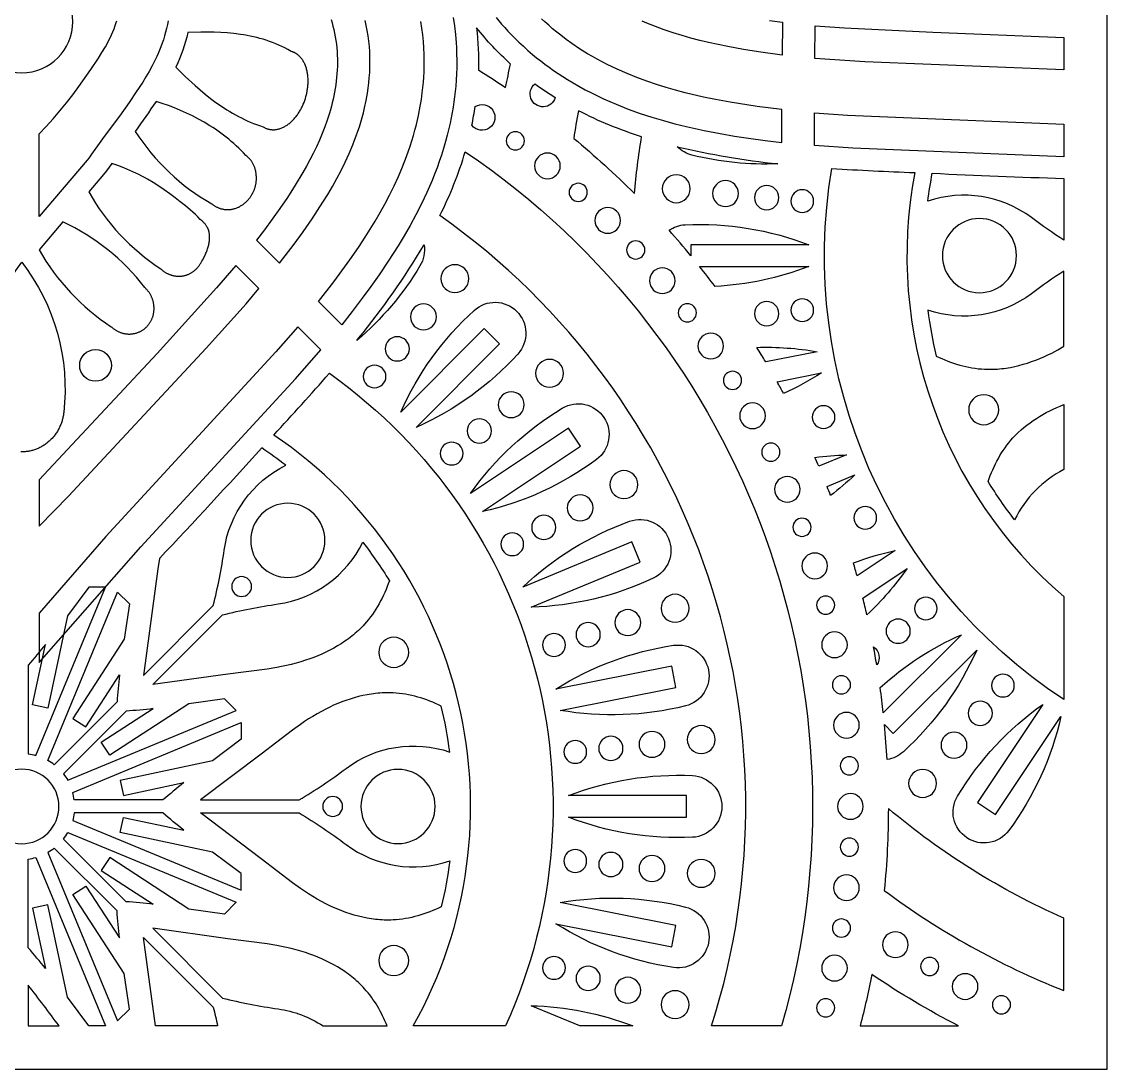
# Model space of a CAD drawing. Extents: x 101 to 1101, y 77 to 2048.
# Drawn here: x 601 to 1101, y 77 to 560 of the extents above; entities that cross this region are included whole.
import ezdxf

# ---------------------------------------------------------------- set-up
doc = ezdxf.new("R2010")
doc.units = 0
for name, color, linetype in [('LAYER_01', 1, 'CONTINUOUS'), ('LAYER_02', 5, 'CONTINUOUS'), ('LAYER_03', 7, 'CONTINUOUS')]:
    doc.layers.add(name, color=color, linetype=linetype)

msp = doc.modelspace()

# ---------------------------------------------------------------- linework, layer by layer
at = {"layer": 'LAYER_01'}
for points in [[(668.36, 560.12), (668, 558.36), (667.59, 556.61), (667.14, 554.86), (666.64, 553.13), (666.1, 551.41), (665.55, 549.8), (664.96, 548.2), (664.35, 546.66), (663.7, 545.13), (663.05, 543.67), (662.36, 542.21), (660.96, 539.44), (659.52, 536.79), (658.07, 534.31), (656.57, 531.86), (653.64, 527.36), (650.31, 522.49), (645.85, 516.23), (638.78, 506.8), (636.47, 503.62), (633.01, 498.62), (631.69, 496.84), (630.92, 495.86), (608.84, 470.02), (608.84, 508.09), (612.15, 511.49), (615.34, 514.99), (618.42, 518.59), (621.42, 522.27), (624.33, 526.03), (627.17, 529.85), (632.69, 537.67), (636.16, 542.85), (637.82, 545.48), (639.39, 548.16), (640.14, 549.51), (640.85, 550.88), (641.54, 552.26), (642.19, 553.65), (642.8, 555.06), (643.37, 556.48), (643.9, 557.92), (644.38, 559.38), (644.62, 560.16)], [(743.33, 560.77), (743.8, 559.21), (744.23, 557.65), (744.62, 556.08), (744.97, 554.5), (745.29, 552.82), (745.57, 551.13), (745.8, 549.43), (745.98, 547.73), (746.12, 546.02), (746.22, 544.31), (746.27, 542.59), (746.28, 540.88), (746.25, 539.16), (746.18, 537.45), (746.07, 535.74), (745.92, 534.03), (745.74, 532.33), (745.52, 530.63), (745.26, 528.93), (744.97, 527.25), (744.66, 525.61), (744.31, 523.99), (743.93, 522.37), (743.52, 520.76), (743.09, 519.16), (742.62, 517.56), (741.62, 514.4), (740.5, 511.27), (739.3, 508.17), (738, 505.09), (736.61, 502.05), (735.15, 499.04), (733.61, 496.06), (732.01, 493.11), (730.35, 490.19), (726.87, 484.43), (723.22, 478.79), (719.78, 473.73), (716.25, 468.77), (712.63, 463.87), (708.93, 459.06), (719.67, 448.43), (726.34, 457.16), (730.52, 462.93), (734.63, 468.87), (739.62, 476.53), (741.8, 480.09), (743.94, 483.74), (746, 487.43), (748, 491.22), (749.9, 495.06), (751.71, 499.02), (753.4, 503.03), (754.21, 505.09), (754.97, 507.16), (755.71, 509.24), (756.4, 511.34), (757.06, 513.48), (757.68, 515.63), (758.25, 517.8), (758.78, 519.98), (759.5, 523.38), (759.82, 525.08), (760.11, 526.8), (760.45, 529.14), (760.74, 531.48), (760.97, 533.86), (761.14, 536.24), (761.24, 538.63), (761.28, 541.02), (761.26, 543.44), (761.16, 545.85), (760.99, 548.29), (760.75, 550.73), (760.43, 553.18), (760.03, 555.62), (759.57, 557.97), (759.03, 560.31)], [(799.58, 561.69), (800.18, 557.77), (800.64, 553.87), (800.98, 549.96), (801.11, 547.79), (801.21, 545.63), (801.28, 541.29), (801.25, 538.46), (801.16, 535.64), (801, 532.82), (800.79, 530), (800.55, 527.59), (800.28, 525.18), (799.96, 522.77), (799.59, 520.37), (799.17, 517.88), (798.7, 515.4), (798.19, 512.93), (797.64, 510.47), (796.9, 507.48), (796.1, 504.5), (795.19, 501.37), (794.21, 498.27), (793.21, 495.31), (792.16, 492.37), (791.04, 489.45), (789.88, 486.55), (787.52, 481.1), (784.98, 475.74), (782.43, 470.72), (779.74, 465.77), (777.06, 461.11), (774.27, 456.51), (769.7, 449.37), (765.44, 443.06), (761.63, 437.66), (757.72, 432.33), (753.05, 426.19), (748.27, 420.13), (737.55, 430.74), (744.57, 439.8), (752.01, 450.02), (755.92, 455.72), (758.99, 460.41), (763.62, 467.86), (765.9, 471.78), (768.1, 475.73), (770.28, 479.87), (772.35, 484.06), (774.38, 488.46), (776.28, 492.92), (778.1, 497.61), (779.76, 502.35), (780.56, 504.82), (781.3, 507.31), (782, 509.81), (782.65, 512.32), (783.62, 516.54), (784.45, 520.78), (784.96, 523.89), (785.39, 527.01), (785.66, 529.41), (785.89, 531.82), (786.06, 534.23), (786.19, 536.65), (786.25, 538.66), (786.28, 540.66), (786.27, 542.67), (786.23, 544.67), (786.1, 547.67), (785.88, 550.66), (785.57, 553.7), (785.18, 556.74), (784.69, 559.76)], [(819.41, 561.64), (821.94, 558.64), (823.38, 557.01), (824.84, 555.42), (827.86, 552.3), (829.88, 550.32), (831.94, 548.39), (834.04, 546.51), (836.19, 544.67), (838.06, 543.13), (839.96, 541.62), (841.89, 540.14), (843.84, 538.7), (845.9, 537.24), (847.98, 535.82), (850.09, 534.43), (852.23, 533.08), (854.87, 531.49), (857.54, 529.95), (860.39, 528.38), (863.27, 526.88), (866.07, 525.49), (868.9, 524.16), (871.76, 522.88), (874.63, 521.65), (880.15, 519.47), (885.74, 517.47), (891.09, 515.73), (896.49, 514.13), (901.68, 512.73), (906.9, 511.45), (915.18, 509.63), (922.67, 508.18), (929.18, 507.06), (935.71, 506.05), (943.35, 505.01), (951.02, 504.11), (951.09, 519.2), (939.72, 520.63), (927.24, 522.6), (920.44, 523.87), (914.95, 525.01), (906.41, 527.01), (902.03, 528.16), (897.67, 529.4), (893.21, 530.79), (888.78, 532.29), (884.23, 533.97), (879.74, 535.78), (875.14, 537.8), (870.61, 539.98), (868.3, 541.16), (866.01, 542.4), (863.75, 543.67), (861.51, 544.99), (857.85, 547.28), (854.26, 549.7), (851.7, 551.53), (849.2, 553.44), (847.3, 554.94), (845.44, 556.49), (843.61, 558.07), (841.81, 559.69), (840.35, 561.06)], [(945.28, 560.24), (951.3, 559.45), (951.23, 544.35), (940.34, 545.8), (933.3, 546.92), (926.2, 548.22), (917.25, 550.11), (913.19, 551.08), (909.1, 552.15), (905.03, 553.3), (900.94, 554.57), (896.88, 555.94), (892.8, 557.46), (888.77, 559.1), (886.74, 559.99)]]:
    msp.add_lwpolyline(points, dxfattribs=at)
for points in [[(1080.94, 537.51), (989.21, 541.28), (966.22, 542.83), (966.3, 557.88), (979.84, 556.85), (1020.53, 554.93), (1080.94, 552.51)], [(1080.94, 497.49), (983.69, 501.52), (966.01, 502.71), (966.09, 517.75), (981.34, 516.68), (1080.94, 512.5)], [(608.84, 348.62), (608.84, 327.38), (622.43, 341.08), (685.74, 409.27), (704.18, 429.8), (710.14, 436.76), (699.45, 447.34), (690.6, 437.04), (663.18, 406.91)], [(608.84, 287.29), (608.84, 264.52), (655.65, 317.81), (726.99, 395.2), (738.66, 408.54), (727.97, 419.12), (717.94, 407.58), (639.61, 322.5)]]:
    msp.add_lwpolyline(points, close=True, dxfattribs=at)
for points in [[(677.42, 554.71, -0.051759), (671.82, 538.81), (676.19, 534.53), (680.72, 530.35), (683.04, 528.31), (685.42, 526.33), (687.84, 524.41), (690.3, 522.56), (692.82, 520.8), (695.39, 519.12), (696.69, 518.31), (698.01, 517.53), (699.34, 516.78), (700.68, 516.05), (702.03, 515.36), (703.4, 514.69), (704.77, 514.05), (706.16, 513.45), (707.57, 512.87), (708.98, 512.33), (710.41, 511.83), (712.01, 511.3), (712.4, 511.07), (712.64, 510.94), (712.89, 510.81), (713.14, 510.7), (713.4, 510.59), (713.67, 510.48), (713.94, 510.39), (714.22, 510.3), (714.5, 510.22), (714.79, 510.15), (715.08, 510.1), (715.38, 510.05), (715.53, 510.03), (715.68, 510.01), (715.84, 509.99), (715.99, 509.98), (716.15, 509.97), (716.3, 509.96), (716.46, 509.95), (716.62, 509.95), (716.78, 509.95), (716.94, 509.95), (717.27, 509.97), (717.6, 510), (717.93, 510.04), (718.27, 510.09), (718.61, 510.15), (718.95, 510.22), (719.29, 510.31), (719.64, 510.41), (719.98, 510.52), (720.33, 510.65), (720.68, 510.79), (721.03, 510.94), (721.38, 511.11), (721.73, 511.28), (722.08, 511.47), (722.43, 511.68), (722.78, 511.89), (723.12, 512.12), (723.46, 512.36), (723.81, 512.61), (724.14, 512.88), (724.48, 513.15), (724.81, 513.44), (725.13, 513.73), (725.46, 514.04), (725.77, 514.36), (726.09, 514.69), (726.39, 515.02), (726.69, 515.37), (726.99, 515.72), (727.28, 516.08), (727.56, 516.45), (727.83, 516.83), (728.1, 517.21), (728.36, 517.6), (728.62, 517.99), (728.87, 518.39), (729.1, 518.79), (729.34, 519.2), (729.56, 519.61), (729.78, 520.03), (729.98, 520.45), (730.18, 520.86), (730.56, 521.71), (730.9, 522.55), (731.22, 523.42), (731.51, 524.31), (731.78, 525.23), (732.03, 526.17), (732.14, 526.65), (732.24, 527.14), (732.33, 527.62), (732.42, 528.12), (732.49, 528.61), (732.56, 529.11), (732.62, 529.61), (732.67, 530.11), (732.71, 530.61), (732.74, 531.11), (732.76, 531.61), (732.77, 532.11), (732.77, 532.61), (732.76, 533.11), (732.74, 533.6), (732.71, 534.09), (732.67, 534.57), (732.62, 535.05), (732.55, 535.53), (732.48, 536), (732.4, 536.46), (732.31, 536.91), (732.2, 537.36), (732.09, 537.79), (731.97, 538.22), (731.84, 538.64), (731.7, 539.05), (731.55, 539.45), (731.39, 539.85), (731.23, 540.23), (731.05, 540.59), (730.87, 540.95), (730.68, 541.3), (730.49, 541.63), (730.29, 541.96), (730.08, 542.27), (729.87, 542.57), (729.65, 542.85), (729.42, 543.13), (729.19, 543.39), (728.96, 543.64), (728.72, 543.88), (728.48, 544.1), (728.23, 544.32), (728.11, 544.42), (727.98, 544.52), (727.86, 544.61), (727.73, 544.71), (727.6, 544.8), (727.48, 544.88), (727.35, 544.97), (727.22, 545.05), (727.09, 545.13), (726.96, 545.2), (726.83, 545.27), (726.7, 545.34), (726.57, 545.41), (726.44, 545.48), (726.31, 545.54), (726.18, 545.6), (726.05, 545.65), (725.92, 545.71), (725.79, 545.76), (725.66, 545.8), (725.39, 545.89), (724.96, 546.02), (723.44, 546.88), (722.07, 547.61), (720.68, 548.3), (719.28, 548.95), (717.86, 549.56), (716.43, 550.13), (714.98, 550.66), (713.53, 551.15), (712.07, 551.61), (710.59, 552.03), (709.11, 552.42), (707.62, 552.78), (706.13, 553.1), (704.63, 553.39), (703.12, 553.66), (701.61, 553.89), (698.58, 554.28), (695.54, 554.56), (692.5, 554.76), (689.46, 554.87), (686.43, 554.92), (683.41, 554.9)], [(662.75, 523.01, -0.011286), (653.07, 509.17), (654.8, 506.66), (656.59, 504.18), (658.45, 501.75), (660.38, 499.36), (662.38, 497.02), (664.44, 494.74), (666.57, 492.51), (668.77, 490.36), (671.02, 488.28), (673.34, 486.26), (675.71, 484.33), (678.13, 482.48), (680.6, 480.71), (683.12, 479.02), (685.69, 477.43), (688.44, 475.84), (688.8, 475.56), (689.01, 475.39), (689.24, 475.23), (689.47, 475.07), (689.7, 474.91), (689.94, 474.76), (690.19, 474.62), (690.44, 474.48), (690.7, 474.34), (690.96, 474.21), (691.23, 474.09), (691.5, 473.98), (691.78, 473.87), (692.06, 473.76), (692.34, 473.67), (692.63, 473.58), (692.92, 473.5), (693.22, 473.43), (693.52, 473.36), (693.83, 473.3), (694.13, 473.25), (694.44, 473.21), (694.76, 473.18), (695.07, 473.16), (695.39, 473.15), (695.7, 473.14), (696.02, 473.15), (696.35, 473.16), (696.67, 473.18), (696.99, 473.22), (697.31, 473.26), (697.64, 473.31), (697.96, 473.37), (698.28, 473.44), (698.6, 473.52), (698.92, 473.61), (699.24, 473.71), (699.56, 473.82), (699.87, 473.94), (700.18, 474.06), (700.49, 474.2), (700.8, 474.34), (701.1, 474.49), (701.4, 474.65), (701.7, 474.82), (701.99, 475), (702.28, 475.18), (702.56, 475.37), (702.83, 475.57), (703.11, 475.77), (703.37, 475.98), (703.63, 476.2), (703.89, 476.41), (704.14, 476.64), (704.38, 476.86), (704.61, 477.09), (704.84, 477.33), (705.06, 477.56), (705.28, 477.8), (705.48, 478.05), (705.68, 478.29), (705.88, 478.54), (706.07, 478.79), (706.25, 479.04), (706.42, 479.29), (706.59, 479.55), (706.76, 479.81), (706.92, 480.08), (707.08, 480.36), (707.24, 480.64), (707.38, 480.92), (707.53, 481.21), (707.66, 481.51), (707.8, 481.81), (707.92, 482.11), (708.04, 482.42), (708.15, 482.73), (708.26, 483.04), (708.35, 483.36), (708.45, 483.68), (708.53, 484.01), (708.61, 484.34), (708.68, 484.67), (708.74, 485.01), (708.79, 485.35), (708.84, 485.69), (708.88, 486.03), (708.91, 486.37), (708.93, 486.72), (708.95, 487.07), (708.96, 487.41), (708.96, 487.76), (708.95, 488.12), (708.94, 488.47), (708.92, 488.82), (708.89, 489.18), (708.85, 489.53), (708.8, 489.88), (708.75, 490.23), (708.69, 490.57), (708.62, 490.92), (708.54, 491.26), (708.46, 491.6), (708.37, 491.93), (708.26, 492.25), (708.16, 492.58), (708.04, 492.89), (707.92, 493.2), (707.78, 493.51), (707.65, 493.81), (707.5, 494.1), (707.35, 494.39), (707.2, 494.67), (707.03, 494.94), (706.86, 495.2), (706.69, 495.46), (706.51, 495.71), (706.32, 495.95), (706.13, 496.18), (705.94, 496.41), (705.74, 496.63), (705.54, 496.84), (705.34, 497.04), (705.13, 497.23), (704.91, 497.42), (704.7, 497.6), (704.48, 497.77), (704.12, 498.03), (702.95, 499.29), (701.88, 500.4), (700.8, 501.48), (699.69, 502.53), (698.55, 503.57), (697.4, 504.58), (696.23, 505.57), (695.04, 506.53), (693.83, 507.47), (692.61, 508.39), (691.36, 509.28), (690.11, 510.15), (688.83, 511), (687.54, 511.82), (684.92, 513.4), (682.25, 514.88), (679.54, 516.28), (676.8, 517.6), (674.02, 518.83), (671.23, 519.99), (668.41, 521.07), (665.59, 522.07)], [(642.31, 494.45), (641.09, 492.73), (639.84, 491.03), (638.53, 489.37), (631.71, 481.32, 0.12023), (664.9, 445.85), (665.24, 445.55), (665.44, 445.37), (665.66, 445.19), (665.88, 445.02), (666.1, 444.85), (666.33, 444.68), (666.56, 444.52), (666.8, 444.36), (667.05, 444.21), (667.3, 444.06), (667.56, 443.92), (667.82, 443.78), (668.08, 443.65), (668.35, 443.52), (668.62, 443.4), (668.9, 443.29), (669.18, 443.18), (669.47, 443.08), (669.75, 442.99), (670.05, 442.9), (670.34, 442.82), (670.64, 442.75), (670.94, 442.69), (671.24, 442.63), (671.54, 442.58), (671.85, 442.54), (672.15, 442.51), (672.46, 442.49), (672.77, 442.47), (673.07, 442.46), (673.38, 442.46), (673.69, 442.47), (674, 442.49), (674.3, 442.52), (674.61, 442.55), (674.91, 442.59), (675.22, 442.64), (675.52, 442.7), (675.82, 442.77), (676.11, 442.84), (676.4, 442.92), (676.7, 443.02), (676.98, 443.11), (677.27, 443.22), (677.55, 443.33), (677.82, 443.45), (678.09, 443.58), (678.36, 443.71), (678.63, 443.86), (678.88, 444), (679.14, 444.16), (679.39, 444.32), (679.63, 444.48), (679.87, 444.65), (680.11, 444.83), (680.33, 445.01), (680.56, 445.19), (680.78, 445.38), (680.99, 445.58), (681.2, 445.78), (681.41, 445.99), (681.61, 446.2), (681.8, 446.42), (681.99, 446.64), (682.18, 446.86), (682.37, 447.1), (682.55, 447.34), (682.74, 447.6), (682.93, 447.86), (683.11, 448.14), (683.3, 448.43), (683.49, 448.73), (683.86, 449.36), (684.25, 450.05), (684.65, 450.82), (685.28, 452.12), (685.71, 453.06), (685.91, 453.55), (686.11, 454.03), (686.29, 454.52), (686.46, 455.01), (686.62, 455.5), (686.77, 455.98), (686.9, 456.46), (687.01, 456.93), (687.12, 457.4), (687.2, 457.86), (687.27, 458.31), (687.33, 458.76), (687.38, 459.2), (687.41, 459.63), (687.42, 460.05), (687.42, 460.47), (687.41, 460.87), (687.39, 461.27), (687.35, 461.66), (687.3, 462.04), (687.27, 462.22), (687.24, 462.41), (687.21, 462.59), (687.17, 462.77), (687.13, 462.94), (687.08, 463.11), (687.04, 463.28), (686.99, 463.45), (686.93, 463.62), (686.88, 463.78), (686.82, 463.94), (686.76, 464.09), (686.7, 464.25), (686.63, 464.4), (686.56, 464.55), (686.49, 464.7), (686.42, 464.84), (686.35, 464.99), (686.27, 465.13), (686.19, 465.26), (686.03, 465.53), (685.86, 465.79), (685.69, 466.04), (685.51, 466.29), (685.32, 466.52), (685.13, 466.75), (684.94, 466.97), (684.74, 467.19), (684.53, 467.39), (684.33, 467.59), (684.12, 467.78), (683.91, 467.97), (683.69, 468.15), (683.48, 468.32), (683.12, 468.59), (681.93, 469.81), (680.85, 470.87), (679.74, 471.91), (678.61, 472.92), (676.29, 474.89), (673.91, 476.79), (671.48, 478.65), (669.02, 480.46), (666.52, 482.23), (663.99, 483.94), (661.42, 485.58), (658.8, 487.14), (657.48, 487.89), (656.14, 488.61), (654.8, 489.3), (653.44, 489.97), (652.07, 490.62), (650.7, 491.24), (647.92, 492.4), (645.12, 493.47)], [(619.83, 467.48), (608.84, 454.66, 0.120224), (642.06, 419.22), (642.39, 418.92), (642.6, 418.74), (642.81, 418.56), (643.03, 418.39), (643.26, 418.22), (643.49, 418.05), (643.72, 417.89), (643.96, 417.73), (644.21, 417.58), (644.46, 417.43), (644.71, 417.29), (644.97, 417.15), (645.24, 417.02), (645.51, 416.89), (645.78, 416.77), (646.06, 416.66), (646.34, 416.55), (646.62, 416.45), (646.91, 416.36), (647.2, 416.27), (647.5, 416.19), (647.79, 416.12), (648.09, 416.06), (648.39, 416), (648.7, 415.95), (649, 415.91), (649.31, 415.88), (649.61, 415.86), (649.92, 415.84), (650.23, 415.83), (650.54, 415.83), (650.84, 415.84), (651.15, 415.86), (651.46, 415.88), (651.76, 415.91), (652.06, 415.96), (652.37, 416), (652.66, 416.06), (652.96, 416.13), (653.25, 416.2), (653.55, 416.28), (653.83, 416.37), (654.12, 416.46), (654.4, 416.56), (654.67, 416.67), (654.95, 416.79), (655.21, 416.91), (655.48, 417.04), (655.74, 417.17), (655.99, 417.31), (656.24, 417.46), (656.48, 417.61), (656.72, 417.77), (656.95, 417.93), (657.18, 418.1), (657.4, 418.27), (657.61, 418.45), (657.82, 418.62), (658.03, 418.81), (658.22, 418.99), (658.42, 419.18), (658.6, 419.38), (658.78, 419.57), (658.96, 419.77), (659.12, 419.97), (659.29, 420.18), (659.45, 420.39), (659.61, 420.61), (659.77, 420.84), (659.92, 421.07), (660.07, 421.31), (660.21, 421.55), (660.35, 421.8), (660.48, 422.05), (660.61, 422.31), (660.73, 422.57), (660.85, 422.84), (660.96, 423.11), (661.07, 423.39), (661.17, 423.67), (661.26, 423.96), (661.34, 424.25), (661.42, 424.55), (661.5, 424.84), (661.56, 425.14), (661.62, 425.45), (661.67, 425.75), (661.71, 426.06), (661.75, 426.38), (661.78, 426.69), (661.79, 427), (661.81, 427.32), (661.81, 427.64), (661.81, 427.95), (661.8, 428.27), (661.78, 428.59), (661.75, 428.91), (661.71, 429.22), (661.67, 429.54), (661.62, 429.86), (661.56, 430.17), (661.49, 430.48), (661.42, 430.79), (661.34, 431.1), (661.25, 431.4), (661.15, 431.7), (661.05, 432), (660.94, 432.29), (660.82, 432.58), (660.7, 432.87), (660.57, 433.15), (660.44, 433.43), (660.3, 433.7), (660.15, 433.97), (660, 434.23), (659.84, 434.49), (659.68, 434.74), (659.52, 434.99), (659.35, 435.23), (659.17, 435.47), (658.99, 435.7), (658.81, 435.92), (658.63, 436.14), (658.44, 436.35), (658.25, 436.56), (658.05, 436.76), (657.86, 436.95), (657.53, 437.26, 0.121451)]]:
    msp.add_lwpolyline(points, format="xyb", close=True, dxfattribs=at)
msp.add_lwpolyline([(581.47, 379.67, -0.195761), (600.84, 448.87, -0.195761), (620.21, 379.67), (620.16, 379.25), (620.1, 378.82), (620.03, 378.39), (619.95, 377.96), (619.86, 377.53), (619.76, 377.1), (619.66, 376.67), (619.54, 376.24), (619.41, 375.8), (619.28, 375.37), (619.13, 374.94), (618.97, 374.51), (618.81, 374.08), (618.63, 373.65), (618.44, 373.23), (618.25, 372.81), (618.04, 372.39), (617.82, 371.97), (617.6, 371.56), (617.36, 371.15), (617.11, 370.75), (616.86, 370.35), (616.59, 369.96), (616.32, 369.57), (616.03, 369.19), (615.74, 368.82), (615.44, 368.45), (615.13, 368.09), (614.81, 367.74), (614.48, 367.39), (614.15, 367.06), (613.8, 366.73), (613.45, 366.41), (613.1, 366.1), (612.73, 365.8), (612.36, 365.5), (611.99, 365.22), (611.6, 364.95), (611.22, 364.68), (610.82, 364.43), (610.43, 364.19), (610.03, 363.96), (609.62, 363.74), (609.21, 363.52), (608.8, 363.32), (608.38, 363.14), (607.97, 362.96), (607.55, 362.79), (607.13, 362.63), (606.7, 362.49), (606.28, 362.35), (605.86, 362.23), (605.43, 362.11), (605.01, 362.01), (604.59, 361.92), (604.16, 361.84), (603.74, 361.77), (603.32, 361.7), (602.9, 361.65), (602.48, 361.61), (602.07, 361.58), (601.66, 361.56), (601.25, 361.54), (600.84, 361.54), (600.43, 361.54)], format="xyb", dxfattribs=at)
at = {"layer": 'LAYER_01', "extrusion": (0, 0, -1)}
msp.add_circle((-600.84, 559.73), 23.52, dxfattribs=at)
at = {"layer": 'LAYER_01'}
msp.add_circle((634.84, 401.36), 7.3, dxfattribs=at)
at = {"layer": 'LAYER_02'}
for points in [[(809.74, 520.6, -2.290361), (808.23, 512.06, 0.014527)], [(950.84, 97.1), (918.67, 97.1, 0.326632), (793.51, 470.43, 0.04412), (805.16, 499.81, -0.3249)], [(1080.94, 294.86), (1080.94, 247.44, -0.296763), (973.99, 492.1, 0.006649), (1012.22, 490.22, 0.268428)], [(786.17, 456.88, -0.178635), (784.32, 447.2, -0.080632), (755.24, 412.87), (756.06, 413.87, 0.036031)], [(775.45, 379.88, -0.103997), (809.27, 426.73, -0.954062), (829.38, 406.62, -0.103997), (782.52, 372.8), (820.96, 411.24), (813.89, 418.31)], [(823.74, 97.1), (781.22, 97.1, 0.389461), (716.92, 369.31, 0.007739), (742.56, 397.73, -0.35909)], [(807.54, 342.32, -0.103997), (849.85, 381.67, -0.954062), (865.65, 358.03, -0.103997), (813.1, 334), (858.3, 364.2), (852.74, 372.52)], [(664.32, 312.43), (663.59, 307.64), (656.95, 258.55), (689.09, 290.69, 0.026008), (694.12, 316.26, -0.247944), (722.52, 355.34, 0.017218), (711.42, 363.34, -0.00443)], [(831.69, 299.22, -0.103997), (880.86, 329.57, -0.954062), (891.74, 303.3, -0.103997), (835.52, 289.99), (885.74, 310.79), (881.91, 320.03)], [(770.21, 302.18), (769.73, 300.82), (769.22, 299.47), (768.68, 298.13), (768.11, 296.79), (767.5, 295.47), (766.87, 294.16), (766.2, 292.87), (765.5, 291.59), (764.77, 290.33), (764.01, 289.09), (763.22, 287.87), (762.4, 286.68), (761.54, 285.51), (760.65, 284.36), (759.73, 283.25), (758.77, 282.16), (758.09, 281.42), (757.4, 280.7), (756.69, 280), (755.97, 279.31), (755.23, 278.63), (754.48, 277.97), (753.72, 277.32), (752.94, 276.69), (752.15, 276.07), (751.35, 275.47), (750.54, 274.87), (749.72, 274.3), (748.04, 273.18), (746.33, 272.12), (744.57, 271.12), (742.79, 270.16), (740.98, 269.26), (739.14, 268.41), (737.28, 267.62), (735.4, 266.87), (733.5, 266.17), (731.6, 265.52), (729.41, 264.84), (727.22, 264.22), (725.01, 263.66), (722.8, 263.14), (720.58, 262.67), (718.35, 262.24), (713.88, 261.47), (695.86, 259.1), (661.2, 254.31), (693.33, 286.44, -0.026008), (718.91, 291.47, 0.247944), (757.99, 319.87, -0.02706)], [(846.96, 252.25, -0.103997), (901.11, 272.42, -0.954062), (906.66, 244.52, -0.103997), (848.92, 242.44), (902.23, 253.04), (900.28, 262.85)], [(794.14, 244.42), (792.84, 245.04), (791.52, 245.64), (790.18, 246.21), (788.84, 246.75), (787.47, 247.25), (786.1, 247.73), (784.71, 248.17), (783.32, 248.58), (781.91, 248.96), (780.5, 249.3), (779.07, 249.6), (777.65, 249.86), (776.21, 250.08), (774.77, 250.26), (773.33, 250.4), (771.89, 250.49), (770.89, 250.53), (769.89, 250.55), (768.89, 250.55), (767.89, 250.52), (766.89, 250.48), (765.89, 250.42), (764.9, 250.34), (763.9, 250.24), (762.91, 250.12), (761.91, 249.98), (760.92, 249.82), (759.93, 249.65), (757.95, 249.25), (755.99, 248.79), (754.04, 248.26), (752.11, 247.67), (750.19, 247.03), (748.29, 246.33), (746.41, 245.58), (744.55, 244.78), (742.72, 243.93), (740.91, 243.04), (738.89, 241.98), (736.89, 240.86), (734.94, 239.7), (733, 238.5), (731.1, 237.27), (729.22, 236), (725.52, 233.37), (711.1, 222.31), (683.2, 201.19), (728.65, 201.19, 0.026008), (750.29, 215.72, -0.247944), (798, 223.27, 0.02706)], [(852.78, 203.19, -0.103997), (909.82, 212.41, -0.954062), (909.82, 183.97, -0.103997), (852.78, 193.19), (907.14, 193.19), (907.14, 203.19)], [(794.14, 151.96), (792.84, 151.34), (791.52, 150.74), (790.18, 150.18), (788.84, 149.64), (787.47, 149.13), (786.1, 148.65), (784.71, 148.21), (783.32, 147.8), (781.91, 147.42), (780.5, 147.09), (779.07, 146.79), (777.65, 146.52), (776.21, 146.3), (774.77, 146.12), (773.33, 145.98), (771.89, 145.89), (770.89, 145.85), (769.89, 145.83), (768.89, 145.83), (767.89, 145.86), (766.89, 145.9), (765.89, 145.96), (764.9, 146.05), (763.9, 146.15), (762.91, 146.27), (761.91, 146.4), (760.92, 146.56), (759.93, 146.73), (757.95, 147.13), (755.99, 147.59), (754.04, 148.12), (752.11, 148.71), (750.19, 149.35), (748.29, 150.05), (746.41, 150.8), (744.55, 151.61), (742.72, 152.45), (740.91, 153.34), (738.89, 154.41), (736.89, 155.52), (734.94, 156.68), (733, 157.88), (731.1, 159.11), (729.22, 160.38), (725.52, 163.01), (711.1, 174.07), (683.2, 195.19), (728.65, 195.19, -0.026008), (750.29, 180.66, 0.247944), (798, 173.11, -0.02706)], [(1080.94, 113.36), (1080.94, 146.73, -0.071838), (1000.08, 197.25, -0.023696), (998.2, 159.47, 0.065281)], [(848.92, 153.94, -0.103997), (906.66, 151.86, -0.954062), (901.11, 123.97, -0.103997), (846.96, 144.14), (900.28, 133.53), (902.23, 143.34)], [(769.15, 97.1), (768.67, 98.27), (768.18, 99.42), (767.66, 100.57), (767.12, 101.71), (766.56, 102.84), (765.97, 103.95), (765.36, 105.05), (764.72, 106.14), (764.06, 107.22), (763.38, 108.27), (762.67, 109.31), (761.94, 110.34), (761.18, 111.34), (760.41, 112.32), (759.6, 113.28), (758.77, 114.23), (758.09, 114.96), (757.4, 115.68), (756.69, 116.38), (755.97, 117.07), (755.23, 117.75), (754.48, 118.41), (753.72, 119.06), (752.94, 119.69), (752.15, 120.31), (751.35, 120.92), (750.54, 121.51), (749.72, 122.09), (748.04, 123.2), (746.33, 124.26), (744.57, 125.27), (742.79, 126.22), (740.98, 127.12), (739.14, 127.97), (737.28, 128.77), (735.4, 129.51), (733.5, 130.21), (731.6, 130.86), (729.41, 131.54), (727.22, 132.16), (725.01, 132.73), (722.8, 133.24), (720.58, 133.72), (718.35, 134.15), (713.88, 134.91), (695.86, 137.28), (661.2, 142.08), (693.33, 109.94, 0.026008), (718.91, 104.91, -0.108718), (739.72, 97.1)], [(662.51, 97.1), (656.95, 137.83), (689.09, 105.7, -0.008797), (691.09, 97.1)], [(618.02, 97.1, 0.006576), (603.84, 115.83), (603.84, 97.1)], [(882.32, 97.1), (857.95, 97.1), (835.52, 106.4, -0.085596)]]:
    msp.add_lwpolyline(points, format="xyb", close=True, dxfattribs=at)
at = {"layer": 'LAYER_02', "extrusion": (0, 0, -1)}
for centre, radius in [((-828.26, 504.84), 4.19), ((-843.04, 493.31), 5.91), ((-857.22, 481.07), 4.19), ((-870.8, 468.15), 5.91), ((-883.72, 454.58), 4.19), ((-800.39, 441.35), 6.43), ((-895.96, 440.39), 5.91), ((-785.93, 423.72), 5.97), ((-907.48, 425.61), 4.19), ((-918.27, 410.29), 5.91), ((-773.85, 409), 5.58), ((-763.39, 396.26), 5.24), ((-844, 397.74), 6.43), ((-928.3, 394.46), 4.19), ((-826.37, 383.27), 5.97), ((-937.53, 378.16), 5.91), ((-811.65, 371.2), 5.58), ((-798.91, 360.74), 5.24), ((-945.96, 361.42), 4.19), ((-878.26, 346.47), 6.43), ((-953.55, 344.29), 5.91), ((-858.14, 335.72), 5.97), ((-723.43, 320.78), 17.08), ((-841.35, 326.75), 5.58), ((-960.3, 326.81), 4.19), ((-826.82, 318.98), 5.24), ((-966.18, 309.01), 5.91), ((-702.15, 299.5), 4.57), ((-901.85, 289.5), 6.43), ((-971.17, 290.95), 4.19), ((-880.03, 282.88), 5.97), ((-861.81, 277.35), 5.58), ((-772.24, 269.19), 6.93), ((-846.04, 272.57), 5.24), ((-975.28, 272.67), 5.91), ((-978.48, 254.21), 4.19), ((-980.78, 235.61), 5.91), ((-913.88, 229.02), 6.43), ((-872.24, 224.92), 5.58), ((-891.19, 226.79), 5.97), ((-855.84, 223.3), 5.24), ((-982.15, 216.92), 4.19), ((-600.84, 198.19), 17.17), ((-774.21, 198.19), 17.08), ((-744.11, 198.19), 4.57), ((-982.61, 198.19), 5.91), ((-982.15, 179.46), 4.19), ((-855.84, 173.07), 5.24), ((-872.24, 171.46), 5.58), ((-891.19, 169.59), 5.97), ((-913.88, 167.36), 6.43), ((-980.78, 160.77), 5.91), ((-978.48, 142.17), 4.19), ((-772.24, 127.2), 6.93), ((-846.04, 123.81), 5.24), ((-975.28, 123.71), 5.91), ((-861.81, 119.02), 5.58), ((-880.03, 113.5), 5.97), ((-901.85, 106.88), 6.43), ((-971.17, 105.43), 4.19)]:
    msp.add_circle(centre, radius, dxfattribs=at)
at = {"layer": 'LAYER_03'}
msp.add_lwpolyline([(100.74, 77.1), (1100.94, 77.1), (1100.94, 2048.46), (100.74, 2048.46)], close=True, dxfattribs=at)
for points in [[(811.23, 537.5, -0.009345), (823.76, 529.4, -0.006927), (826.06, 540.22, -0.042764), (810.36, 556.95, -0.036499)], [(846.66, 524.77, -1.373449), (837.34, 531.07, 0.018693)], [(883.13, 480.52, -0.019795), (886.43, 506.71, -0.042874), (857.29, 518.71, 0.008871), (855.14, 505.97, -0.023696)], [(949.22, 494.25, -0.071274), (909.6, 498.27, -0.139254), (902.85, 502.13, 0.031447)], [(1080.94, 459.07, -0.018181), (1065.97, 469.46, 0.247944), (1018.26, 477.02, -0.016397), (1020.33, 489.89, 0.003944), (1080.94, 487.49)], [(899.04, 463.66, -0.13986), (906.44, 466.15, -0.103997), (963.48, 456.94), (909.12, 456.94), (909.12, 451.88, 0.00971)], [(963.48, 446.94, -0.079225), (920.23, 437.75, 0.007274), (913.13, 446.94)], [(1080.94, 444.8, 0.018181), (1065.97, 434.41, -0.247944), (1018.26, 426.85, 0.02706), (1022.12, 405.7), (1023.42, 405.08), (1024.74, 404.49), (1026.08, 403.92), (1027.43, 403.38), (1028.79, 402.87), (1030.16, 402.4), (1031.55, 401.95), (1032.94, 401.54), (1034.35, 401.17), (1035.76, 400.83), (1037.19, 400.53), (1038.61, 400.27), (1040.05, 400.05), (1041.49, 399.87), (1042.93, 399.73), (1044.37, 399.63), (1045.37, 399.59), (1046.37, 399.58), (1047.37, 399.58), (1048.37, 399.6), (1049.37, 399.64), (1050.37, 399.71), (1051.36, 399.79), (1052.36, 399.89), (1053.35, 400.01), (1054.35, 400.15), (1055.34, 400.3), (1056.33, 400.48), (1058.31, 400.87), (1060.27, 401.34), (1062.22, 401.87), (1064.15, 402.45), (1066.07, 403.1), (1067.97, 403.8), (1069.85, 404.55), (1071.71, 405.35), (1073.54, 406.2), (1075.35, 407.09), (1076.77, 407.83), (1078.18, 408.59), (1080.94, 410.19)], [(939.47, 409.68, -0.049894), (967.34, 407.69), (943.57, 402.96, 0.004934)], [(969.3, 397.88, -0.03538), (951.82, 388.49, 0.003813), (948.87, 393.82)], [(1080.94, 353.4, 0.160734), (1058.27, 330.26, -0.02706), (1046.05, 347.94), (1046.53, 349.3), (1047.04, 350.66), (1047.58, 352), (1048.15, 353.34), (1048.76, 354.66), (1049.39, 355.97), (1050.06, 357.26), (1050.76, 358.54), (1051.49, 359.8), (1052.25, 361.04), (1053.04, 362.25), (1053.86, 363.45), (1054.72, 364.62), (1055.61, 365.76), (1056.53, 366.88), (1057.49, 367.97), (1058.08, 368.61), (1058.69, 369.25), (1059.31, 369.87), (1059.94, 370.48), (1061.23, 371.67), (1062.56, 372.82), (1063.93, 373.92), (1065.34, 374.98), (1066.78, 375.99), (1068.26, 376.97), (1069.76, 377.9), (1071.29, 378.79), (1072.85, 379.64), (1074.43, 380.45), (1076.04, 381.22), (1077.66, 381.95), (1079.29, 382.64), (1080.94, 383.29)], [(966.26, 359.02, -0.025891), (980.74, 360.14), (968.05, 354.88, 0.002826)], [(984.57, 350.9, -0.025958), (973.51, 341.42, 0.002832), (971.86, 345.64)], [(984.01, 310.35, -0.035668), (1003.16, 316.12), (985.69, 304.44, 0.003842)], [(1008.72, 307.81, -0.050419), (990.2, 286.48, 0.004974), (988.37, 294.21)], [(621.9, 286.07), (612.83, 243.53), (605.86, 245.02), (611.8, 272.87, -0.011404), (603.84, 263.27), (603.84, 222.4, -0.036548), (607.33, 221.71), (639.46, 299.28), (631.79, 299.28)], [(648.09, 275.22), (624.42, 238.73), (630.4, 234.85), (645.9, 258.75, 0.011404), (644.74, 246.33), (615.84, 217.43, 0.036548), (612.88, 219.41), (645.01, 296.98), (650.43, 291.56)], [(996.31, 252.93, -0.08005), (1033.74, 277.32), (997.75, 241.33, 0.007317)], [(993.24, 271.79, -0.422938), (994.73, 263.36, 0.005363)], [(1040.81, 270.25, -0.103997), (1006.99, 223.4, -0.148921), (999.5, 219.84, 0.01007), (998.3, 235.88), (1002.37, 231.81)], [(677.87, 245.44), (641.38, 221.77), (637.5, 227.75), (661.4, 243.25, -0.011404), (648.98, 242.09), (620.08, 213.19, -0.036548), (622.06, 210.23), (699.63, 242.36), (694.21, 247.79)], [(1079.61, 239.68, -0.103997), (1055.58, 187.13, -0.954062), (1031.94, 202.93, -0.103997), (1071.29, 245.23), (1041.09, 200.03), (1049.41, 194.48)], [(688.72, 219.25), (646.18, 210.18), (647.67, 203.21), (675.52, 209.15, 0.011404), (665.92, 201.19), (625.05, 201.19, 0.036548), (624.36, 204.68), (701.93, 236.82), (701.93, 229.14)], [(688.72, 177.14), (646.18, 186.2), (647.67, 193.17), (675.52, 187.24, -0.011404), (665.92, 195.19), (625.05, 195.19, -0.036548), (624.36, 191.7), (701.93, 159.57), (701.93, 167.24)], [(677.87, 150.94), (641.38, 174.61), (637.5, 168.63), (661.4, 153.13, 0.011404), (648.98, 154.29), (620.08, 183.19, 0.036548), (622.06, 186.15), (699.63, 154.02), (694.21, 148.6)], [(648.09, 121.16), (624.42, 157.65), (630.4, 161.53), (645.9, 137.64, -0.011404), (644.74, 150.05), (615.84, 178.95, -0.036548), (612.88, 176.97), (645.01, 99.4), (650.43, 104.83)], [(621.9, 110.31), (612.83, 152.85), (605.86, 151.36), (611.8, 123.51, 0.011404), (603.84, 133.11), (603.84, 173.98, 0.036548), (607.33, 174.68), (639.46, 97.1), (631.79, 97.1)], [(1032.42, 97.1, -0.02907), (992.5, 120.72, -0.015179), (987.07, 97.1)]]:
    msp.add_lwpolyline(points, format="xyb", close=True, dxfattribs=at)
at = {"layer": 'LAYER_03', "extrusion": (0, 0, -1)}
for centre, radius in [((-902.38, 482.77), 6.43), ((-925.07, 480.53), 5.97), ((-944.02, 478.67), 5.58), ((-960.42, 477.05), 5.24), ((-1042.05, 451.94), 17.08), ((-944.02, 425.21), 5.58), ((-960.42, 426.82), 5.24), ((-1044.02, 380.94), 6.93), ((-970.22, 377.56), 5.24), ((-989.44, 331.15), 5.24), ((-1017.35, 289.38), 5.24), ((-1004.61, 278.93), 5.58), ((-1052.87, 253.87), 5.24), ((-1042.41, 241.13), 5.58), ((-1030.33, 226.41), 5.97), ((-1015.87, 208.78), 6.43), ((-1003.32, 134.5), 5.91), ((-1019.15, 124.48), 4.19), ((-1035.45, 115.24), 5.91), ((-1052.19, 106.82), 4.19)]:
    msp.add_circle(centre, radius, dxfattribs=at)

doc.saveas('drawing.dxf')
